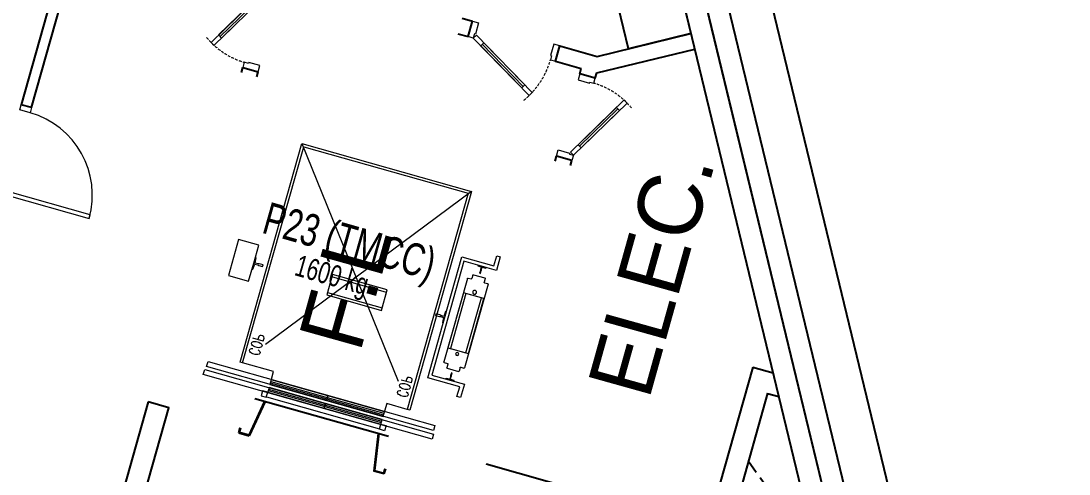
# Model space of a CAD drawing. Header units: millimetres. Extents: x -361669633 to 361256854, y -284153744 to 284385552.
# Drawn here: x 144099 to 153904, y 137300 to 141538 of the extents above; entities that cross this region are included whole.
import ezdxf
from ezdxf.enums import TextEntityAlignment as Align
from ezdxf.xclip import XClip

# ---------------------------------------------------------------- set-up
doc = ezdxf.new("R2010")
doc.units = ezdxf.units.MM
doc.header["$LTSCALE"] = 100
doc.header["$MEASUREMENT"] = 0
doc.header["$XCLIPFRAME"] = 0
for name, pattern in [('HIDDEN', [0.375, 0.25, -0.125]), ('Xref_NT1+NT2_MBDV Cot vach_220729$0$ACAD_ISO02W100', [15, 12, -3]), ('Xref_ST_MBDV Cot vach 30.7.2022$0$HIDDEN', [0.375, 0.25, -0.125])]:
    doc.linetypes.add(name, pattern=pattern)
for name, color, linetype in [('220403_HDN_Penthouse Plan$0$A-_FURN----_E-_N', 251, 'Continuous'), ('A-ANNO-ROOM', 50, 'Continuous'), ('A-CORE-OTLN', 160, 'Continuous'), ('dien tich thong thuy', 3, 'Continuous'), ('KT-Net manh', 139, 'Continuous'), ('KT-Tuong', 1, 'Continuous'), ('Xref_NT1+NT2_MBDV Cot vach_220729$0$ccu12-Thay', 7, 'Continuous'), ('Xref_NT1+NT2_MBDV Cot vach_220729$0$KT-Net manh', 139, 'Continuous'), ('Xref_NT1+NT2_MBDV Cot vach_220729$0$KT-Text', 7, 'Continuous'), ('Xref_ST_MBDV Cot vach 30.7.2022$0$KT-Khuat', 9, 'Xref_ST_MBDV Cot vach 30.7.2022$0$HIDDEN'), ('Xref_ST_MBDV Cot vach 30.7.2022$0$KT-Text', 7, 'Continuous')]:
    doc.layers.add(name, color=color, linetype=linetype)
for name, color, linetype, lineweight in [('CUA', 37, 'Continuous', 13), ('KT-Net cua', 87, 'Continuous', 9), ('Xref_NT1+NT2_MBDV Cot vach_220729$0$KT-Noi that', 36, 'Continuous', 9)]:
    doc.layers.add(name, color=color, linetype=linetype, lineweight=lineweight)
doc.styles.add('220126_HDN_HBA typical plan$0$211210_HDN_HBA_TYPICAL PLAN CORE OPT 1$0$HBA-Text', font='GOTHIC.TTF')
doc.styles.add('Xref_NT1+NT2_MBDV Cot vach_220729$0$Arial', font='arial.ttf', dxfattribs={"width": 0.7})
doc.styles.add('Xref_NT1+NT2_MBDV Cot vach_220729$0$ROMANS', font='ROMANS.SHX')

# ---------------------------------------------------------------- blocks, each defined once
blk = doc.blocks.new('A$C418F5BC8')
at = {"layer": 'A-ANNO-ROOM', "insert": (648.1, 1090.8), "char_height": 600, "attachment_point": 2, "rotation": 50.44883, "style": '220126_HDN_HBA typical plan$0$211210_HDN_HBA_TYPICAL PLAN CORE OPT 1$0$HBA-Text'}
blk.add_mtext_dynamic_manual_height_columns('SL-S', width=722857412.874, gutter_width=9765.6, heights=[0], dxfattribs=at)
blk = doc.blocks.new('A$C2A6C5140')
at = {"layer": 'A-ANNO-ROOM', "insert": (731.4, 1190, 0), "char_height": 600, "attachment_point": 2, "rotation": 50.44883, "style": '220126_HDN_HBA typical plan$0$211210_HDN_HBA_TYPICAL PLAN CORE OPT 1$0$HBA-Text'}
blk.add_mtext_dynamic_manual_height_columns('2-BR', width=722857412.874, gutter_width=9765.6, heights=[0], dxfattribs=at)
blk = doc.blocks.new('A$C5388591E')
at = {"layer": 'A-ANNO-ROOM', "insert": (894.3, 842.2, 0), "char_height": 600, "attachment_point": 2, "rotation": 1.40647, "style": '220126_HDN_HBA typical plan$0$211210_HDN_HBA_TYPICAL PLAN CORE OPT 1$0$HBA-Text'}
blk.add_mtext_dynamic_manual_height_columns('3-BR', width=722857412.874, gutter_width=9765.6, heights=[0], dxfattribs=at)
blk = doc.blocks.new('A$C21AF0CCA')
at = {"layer": 'A-ANNO-ROOM', "insert": (1197.6, 814.7), "char_height": 600, "attachment_point": 2, "rotation": 0.10543, "style": '220126_HDN_HBA typical plan$0$211210_HDN_HBA_TYPICAL PLAN CORE OPT 1$0$HBA-Text'}
blk.add_mtext_dynamic_manual_height_columns('1-BR+', width=722857412.874, gutter_width=9765.6, heights=[0], dxfattribs=at)
blk = doc.blocks.new('Xref_NT1+NT2_MBDV Cot vach_220729$0$TMCC')
at = {"layer": 'Xref_NT1+NT2_MBDV Cot vach_220729$0$KT-Noi that', "linetype": 'Continuous', "ltscale": 2}
for p, q in [((-1938.3, -164.7, 0), (-1932.3, -167.2, 0)), ((-1938.3, -247.2, 0), (-1938.3, -164.7, 0)), ((-1932.3, -167.2, 0), (-1930.1, -202.2, 0)), ((-1839.3, -261.4, 0), (-1839.3, -150.6, 0)), ((-1798.8, -146, 0), (-1834.7, -146, 0)), ((-1794.2, -141.4, 0), (-1794.2, -110.6, 0)), ((-978.4, -106, 0), (-1789.6, -106, 0)), ((-1652, -306, 0), (-1652, -106, 0)), ((-1652, -106, 0), (-1118, -106, 0)), ((-1652, -281, 0), (-1652, -131, 0)), ((-1652, -131, 0), (-1118, -131, 0)), ((-1118, -106, 0), (-1118, -306, 0)), ((-1118, -131, 0), (-1118, -281, 0)), ((-973.8, -141.4, 0), (-973.8, -110.6, 0)), ((-933.9, -146, 0), (-969.2, -146, 0)), ((-929.3, -261.4, 0), (-929.3, -150.6, 0)), ((-840, -202.2, 0), (-837.8, -167.2, 0)), ((-837.8, -167.2, 0), (-831.8, -164.7, 0)), ((-831.8, -164.7, 0), (-831.8, -247.2, 0)), ((-2515, -215, 0), (-2515, -2440, 0)), ((-2465, -215, 0), (-2515, -215, 0)), ((-2465, -2440, 0), (-2465, -215, 0)), ((-1932.3, -244.7, 0), (-1938.3, -247.2, 0)), ((-1930.1, -209.7, 0), (-1932.3, -244.7, 0)), ((-1930.1, -202.2, 0), (-1905.4, -202.2, 0)), ((-1905.4, -209.7, 0), (-1930.1, -209.7, 0)), ((-1905.4, -202.2, 0), (-1895.4, -202, 0)), ((-1895.4, -210.5, 0), (-1905.4, -209.7, 0)), ((-1895.4, -202, 0), (-1870, -201.5, 0)), ((-1870, -210.5, 0), (-1895.4, -210.5, 0)), ((-1870, -201.5, 0), (-1870, -210.5, 0)), ((-1798.8, -266, 0), (-1834.7, -266, 0)), ((-1794.2, -301.4, 0), (-1794.2, -270.6, 0)), ((-1118, -281, 0), (-1652, -281, 0)), ((-973.8, -301.4, 0), (-973.8, -270.6, 0)), ((-933.9, -266, 0), (-969.2, -266, 0)), ((-900, -210.5, 0), (-900, -201.5, 0)), ((-900, -201.5, 0), (-874.6, -201.5, 0)), ((-874.6, -210, 0), (-900, -210.5, 0)), ((-874.6, -201.5, 0), (-864.6, -202.2, 0)), ((-864.6, -209.7, 0), (-874.6, -210, 0)), ((-864.6, -202.2, 0), (-840, -202.2, 0)), ((-840, -209.7, 0), (-864.6, -209.7, 0)), ((-837.8, -244.7, 0), (-840, -209.7, 0)), ((-831.8, -247.2, 0), (-837.8, -244.7, 0)), ((-978.4, -306, 0), (-1789.6, -306, 0)), ((-1118, -306, 0), (-1652, -306, 0)), ((-185, -490, 0), (-2310, -490, 0)), ((-2310, -490, 0), (-2310, -515, 0)), ((-1439.5, -419, 0), (-1442, -411, 0)), ((-1442, -411, 0), (-1328, -411, 0)), ((-1390, -423, 0), (-1439.5, -419, 0)), ((-1393, -462, 0), (-1390, -452, 0)), ((-1393, -500, 0), (-1393, -462, 0)), ((-1390, -452, 0), (-1390, -423, 0)), ((-1330.5, -419, 0), (-1380, -423, 0)), ((-1380, -423, 0), (-1380, -452, 0)), ((-1380, -452, 0), (-1377, -462, 0)), ((-1377, -462, 0), (-1377, -500, 0)), ((-1328, -411, 0), (-1330.5, -419, 0)), ((-185, -2140, 0), (-185, -490, 0)), ((-210, -515, 0), (-2310, -515, 0)), ((-2310, -515, 0), (-2310, -715, 0)), ((-1377, -500, 0), (-1393, -500, 0)), ((-210, -2115, 0), (-210, -515, 0)), ((-2510, -665, 0), (-2560, -665, 0)), ((-2560, -665, 0), (-2560, -715, 0)), ((-2510, -715, 0), (-2510, -665, 0)), ((-2560, -715, 0), (-2510, -715, 0)), ((-2555, -1815, 0), (-2555, -715, 0)), ((-2310, -715, 0), (-2385, -715, 0)), ((-1485, -1000, 0), (-1285, -1000, 0)), ((-1485, -1530, 0), (-1485, -1000, 0)), ((-1460, -1000, 0), (-1310, -1000, 0)), ((-1460, -1530, 0), (-1460, -1000, 0)), ((-1310, -1000, 0), (-1310, -1530, 0)), ((-1285, -1000, 0), (-1285, -1530, 0)), ((-1285, -1530, 0), (-1485, -1530, 0)), ((-1310, -1530, 0), (-1460, -1530, 0)), ((-2560, -1865, 0), (-2560, -1815, 0)), ((-2560, -1815, 0), (-2510, -1815, 0)), ((-2510, -1815, 0), (-2510, -1865, 0)), ((-2385, -1815, 0), (-2310, -1815, 0)), ((-2310, -1815, 0), (-2310, -2115, 0)), ((-2510, -1865, 0), (-2560, -1865, 0)), ((-2310, -2115, 0), (-210, -2115, 0)), ((-2310, -2115, 0), (-2310, -2140, 0)), ((-2310, -2140, 0), (-185, -2140, 0)), ((-1393, -2218, 0), (-1393, -2180, 0)), ((-1393, -2180, 0), (-1377, -2180, 0)), ((-1390, -2228, 0), (-1393, -2218, 0)), ((-1390, -2257, 0), (-1390, -2228, 0)), ((-1377, -2218, 0), (-1380, -2228, 0)), ((-1380, -2228, 0), (-1380, -2257, 0)), ((-1377, -2180, 0), (-1377, -2218, 0)), ((-1442, -2269, 0), (-1439.5, -2261, 0)), ((-1328, -2269, 0), (-1442, -2269, 0)), ((-1439.5, -2261, 0), (-1390, -2257, 0)), ((-1380, -2257, 0), (-1330.5, -2261, 0)), ((-1330.5, -2261, 0), (-1328, -2269, 0)), ((-2515, -2440, 0), (-2465, -2440, 0))]:
    blk.add_line(p, q, dxfattribs=at)
at = {"layer": 'Xref_NT1+NT2_MBDV Cot vach_220729$0$KT-Noi that', "linetype": 'Xref_NT1+NT2_MBDV Cot vach_220729$0$ACAD_ISO02W100', "ltscale": 2}
for p, q in [((-185, -490, 0), (-2310, -2127.5, 0)), ((-185, -2140, 0), (-2310, -490, 0))]:
    blk.add_line(p, q, dxfattribs=at)
at = {"layer": 'Xref_NT1+NT2_MBDV Cot vach_220729$0$KT-Noi that', "linetype": 'Continuous', "ltscale": 2, "elevation": 0}
for points in [[(-1385, -411), (-796.8, -411), (-796.8, -100), (-701.8, -100), (-701.8, -65), (-831.8, -65), (-831.8, -381), (-1385, -381), (-1938.3, -381), (-1938.3, -65), (-2068.3, -65), (-2068.3, -100), (-1973.3, -100), (-1973.3, -411), (-1385, -411)], [(-2385, -2430), (-2385, -225), (-2435, -225), (-2435, -2430)], [(-2510, -715), (-2465, -715), (-2465, -1265), (-2510, -1265)], [(-2435, -715), (-2390, -715), (-2390, -1265), (-2435, -1265)], [(-2510, -1265), (-2465, -1265), (-2465, -1815), (-2510, -1815)], [(-2435, -1265), (-2390, -1265), (-2390, -1815), (-2435, -1815)], [(-1385, -2269), (-1210, -2269), (-1210, -2465), (-1385, -2465), (-1560, -2465), (-1560, -2269), (-1385, -2269)]]:
    blk.add_lwpolyline(points, close=True, dxfattribs=at)
for points in [[(-2495, -1265), (-2495, -715)], [(-2480, -1265), (-2480, -715)], [(-2420, -1265), (-2420, -715)], [(-2405, -1265), (-2405, -715)], [(-2495, -1815), (-2495, -1265)], [(-2480, -1815), (-2480, -1265)], [(-2420, -1815), (-2420, -1265)], [(-2405, -1815), (-2405, -1265)]]:
    blk.add_lwpolyline(points, dxfattribs=at)
at = {"layer": 'Xref_NT1+NT2_MBDV Cot vach_220729$0$KT-Noi that', "linetype": 'Continuous', "ltscale": 2}
for centre, radius in [((-1685, -206, 0), 14.5), ((-1085, -206, 0), 17.5)]:
    blk.add_circle(centre, radius, dxfattribs=at)
for centre, start, end in [((-1834.7, -150.6, 0), 90, 180), ((-1798.8, -141.4, 0), 270, 0), ((-1789.6, -110.6, 0), 90, 180), ((-978.4, -110.6, 0), 0, 90), ((-969.2, -141.4, 0), 180, 270), ((-933.9, -150.6, 0), 0, 90), ((-1834.7, -261.4, 0), 180, 270), ((-1798.8, -270.6, 0), 0, 90), ((-969.2, -270.6, 0), 90, 180), ((-933.9, -261.4, 0), 270, 0), ((-1789.6, -301.4, 0), 180, 270), ((-978.4, -301.4, 0), 270, 0)]:
    blk.add_arc(centre, 4.61, start, end, dxfattribs=at)
at = {"layer": 'Xref_NT1+NT2_MBDV Cot vach_220729$0$KT-Noi that', "linetype": 'Continuous', "ltscale": 2, "style": 'Xref_NT1+NT2_MBDV Cot vach_220729$0$ROMANS', "width": 0.75}
for p in [(-2110, -595, 0), (-2110, -2035, 0)]:
    blk.add_text('COP', height=100, dxfattribs=at).set_placement(p, align=Align.MIDDLE)
blk = doc.blocks.new('29')
at = {"layer": 'KT-Tuong'}
blk.add_line((5350, 9600), (5350, 9500), dxfattribs=at)
blk.add_lwpolyline([(5350, 9600), (4340, 9600), (4340, 9500), (5350, 9500)], dxfattribs=at)
blk = doc.blocks.new('*U229')
blk.add_line((-146.6, 32.7), (-622.9, 307.7))
for points in [[(-50, 0), (-699.5, 375), (-719.5, 340.4), (-70, -34.6)], [(-136.6, 50), (-156.6, 15.4), (-632.9, 290.4), (-612.9, 325)], [(-850, -150), (-790, -150), (-790, -40), (-800, -40), (-800, 0), (-850, 0)], [(0, -150), (-60, -150), (-60, -40), (-50, -40), (-50, 0), (0, 0)]]:
    blk.add_lwpolyline(points, close=True)
at = {"linetype": 'HIDDEN'}
blk.add_arc((-50, 0), 750, 144.95047, 180, dxfattribs=at)
blk = doc.blocks.new('*U217')
blk.add_line((-146.6, 32.7), (-579.6, 282.7))
for points in [[(-50, 0), (-656.2, 350), (-676.2, 315.4), (-70, -34.6)], [(-136.6, 50), (-156.6, 15.4), (-589.6, 265.4), (-569.6, 300)], [(-800, -150), (-740, -150), (-740, -40), (-750, -40), (-750, 0), (-800, 0)], [(0, -150), (-60, -150), (-60, -40), (-50, -40), (-50, 0), (0, 0)]]:
    blk.add_lwpolyline(points, close=True)
at = {"linetype": 'HIDDEN'}
blk.add_arc((-50, 0), 700, 144.95047, 180, dxfattribs=at)
blk = doc.blocks.new('*U228')
blk.add_line((146.6, -32.7), (579.6, -282.7))
for points in [[(0, 150), (60, 150), (60, 40), (50, 40), (50, 0), (0, 0)], [(800, 150), (740, 150), (740, 40), (750, 40), (750, 0), (800, 0)], [(50, 0), (656.2, -350), (676.2, -315.4), (70, 34.6)], [(136.6, -50), (156.6, -15.4), (589.6, -265.4), (569.6, -300)]]:
    blk.add_lwpolyline(points, close=True)
at = {"linetype": 'HIDDEN'}
blk.add_arc((50, 0), 700, 324.95047, 0, dxfattribs=at)
blk = doc.blocks.new('A$C300D0CFC')
at = {"layer": '220403_HDN_Penthouse Plan$0$A-_FURN----_E-_N', "extrusion": (-1.55201e-05, -8.32839e-06, 1), "elevation": 0.2}
blk.add_lwpolyline([(-846.9, -24850.1), (-1430.1, -24991.4), (-1571.3, -24408.2), (-988.1, -24267)], close=True, dxfattribs=at)
at = {"layer": 'A-CORE-OTLN'}
for p, q in [((-2533.7, -17034.3, 0), (737.8, -30544.7, 0)), ((-2646.3, -17419.3, 0), (339.9, -29751.4, 0)), ((-2762.1, -28874.8), (560.8, -29813.8))]:
    blk.add_line(p, q, dxfattribs=at)
at = {"layer": 'A-CORE-OTLN', "extrusion": (-1.34554e-06, -1.62929e-06, 1), "elevation": 0.1}
blk.add_lwpolyline([(-5923.4, -28294.4), (-6155.2, -29112.9), (-5962.7, -29167.3), (-5731.2, -28348.8)], close=True, dxfattribs=at)
at = {"layer": 'KT-Tuong'}
for p, q in [((-2987.2, -24706.6, 0), (-2890.9, -24733.8, 0)), ((-2931.7, -24878.1, 0), (-2890.9, -24733.8, 0)), ((-3027.9, -24850.9, 0), (-2931.7, -24878.1, 0)), ((-1725.9, -25063), (-846.9, -24850.1)), ((-2113.7, -25109.3, 0), (-2073, -24964.9, 0)), ((-2073, -24964.9, 0), (-1725.9, -25063)), ((-1728.8, -25218), (-811.6, -24995.9)), ((-5053, -25214), (-5039.4, -25165.8)), ((-5039.4, -25165.8), (-4895, -25206.6)), ((-2113.7, -25109.3, 0), (-1873.2, -25177.2)), ((-1886.8, -25225.4), (-1873.2, -25177.2)), ((-4908.6, -25254.8), (-4895, -25206.6)), ((-1742.4, -25266.1), (-1886.8, -25225.4)), ((-1742.4, -25266.1), (-1728.8, -25218)), ((-2117.9, -26043.3), (-2104.3, -25995.2)), ((-1960, -26036), (-2104.3, -25995.2)), ((-1973.5, -26084.1), (-1960, -26036)), ((-269.1, -27968.6), (-78.8, -28022.4)), ((-130.8, -28215.5), (-24.7, -28245.5))]:
    blk.add_line(p, q, dxfattribs=at)
at = {"layer": 'KT-Tuong', "extrusion": (-1.34554e-06, -1.62929e-06, 1)}
for p, q in [((-269.1, -27968.6, -0.1), (-689.2, -29460.6, -0.1)), ((-130.4, -28213.9, -0.1), (-496.7, -29515, -0.1))]:
    blk.add_line(p, q, dxfattribs=at)
at = {"layer": 'Xref_ST_MBDV Cot vach 30.7.2022$0$KT-Khuat', "linetype": 'Xref_ST_MBDV Cot vach 30.7.2022$0$HIDDEN', "ltscale": 5}
blk.add_line((-309.6, -28850.5, 0), (340.2, -29752.4, 0), dxfattribs=at)
at = {"layer": 'CUA', "extrusion": (-5.16527e-05, 1.45956e-05, 1)}
for name, p, rotation in [('*U217', (-4821.8, -24396, -0.1), 74.2212204308315), ('*U228', (-1960, -26036, -0.3), 74.22122043083154)]:
    blk.add_blockref(name, p, dxfattribs=dict(at, rotation=rotation))
at = {"layer": 'CUA', "extrusion": (-1.45956e-05, -5.16527e-05, 1), "rotation": 164.2212203876361}
blk.add_blockref('*U229', (-2931.7, -24878.1, 1.3), dxfattribs=at)
at = {"layer": 'A-ANNO-ROOM', "extrusion": (1.04121e-06, -2.94176e-07, 1), "char_height": 600, "attachment_point": 2, "text_direction": (0.26887, 0.963176, 0), "style": '220126_HDN_HBA typical plan$0$211210_HDN_HBA_TYPICAL PLAN CORE OPT 1$0$HBA-Text'}
for s, insert in [('{\\C2;ELEC.}', (-1507.7, -27008.3)), ('{\\C2;F.L}', (-4366.5, -27126.7, 0))]:
    blk.add_mtext_dynamic_manual_height_columns(s, width=2474.583, gutter_width=6.25, heights=[0], dxfattribs=dict(at, insert=insert))
blk = doc.blocks.new('ĂERWER')
at = {"layer": 'Xref_NT1+NT2_MBDV Cot vach_220729$0$KT-Text', "extrusion": (-7.84266e-08, 2.27976e-08, 1), "style": 'Xref_NT1+NT2_MBDV Cot vach_220729$0$Arial', "oblique": 360, "width": 0.7}
blk.add_text('P23 (TMCC)', height=300, rotation=344.22122, dxfattribs=at).set_placement((-32735.9, 139127.9, 0), align=Align.CENTER)
at = {"layer": 'Xref_NT1+NT2_MBDV Cot vach_220729$0$KT-Text', "style": 'Xref_NT1+NT2_MBDV Cot vach_220729$0$Arial', "width": 0.7}
blk.add_text('1600 kg', height=200, rotation=344, dxfattribs=at).set_placement((-32887.7, 138859, 0), align=Align.CENTER)

msp = doc.modelspace()

# ---------------------------------------------------------------- linework, layer by layer
at = {"layer": 'KT-Net cua', "elevation": 0}
for points in [[(144088.2, 140706.1), (144101.8, 140754.2), (144198, 140727), (144184.5, 140678.9)], [(143966.9, 139909), (144736.8, 139691.5), (144746.4, 139725.7), (143976.6, 139943.3)]]:
    msp.add_lwpolyline(points, close=True, dxfattribs=at)
at = {"layer": 'KT-Net cua', "color": 8}
msp.add_arc((143966.9, 139909, 0), 800, 344.22121, 74.22121, dxfattribs=at)
at = {"layer": 'Xref_NT1+NT2_MBDV Cot vach_220729$0$ccu12-Thay'}
for p, q in [((153144.9, 133348.3), (147656.8, 156013, 0)), ((152739.5, 133323), (147272.1, 155902, 0))]:
    msp.add_line(p, q, dxfattribs=at)
at = {"layer": 'Xref_NT1+NT2_MBDV Cot vach_220729$0$ccu12-Thay', "elevation": 0}
msp.add_lwpolyline([(138985.2, 85871.8), (152052.7, 132116.7, 0.024688), (152344.7, 133393.1, 0.086894), (152346.5, 134120), (151856.2, 136121), (147138.1, 155605.6, 0.771545), (138472.8, 155769.7), (124638.5, 106818)], format="xyb", dxfattribs=at)
at = {"layer": 'Xref_NT1+NT2_MBDV Cot vach_220729$0$KT-Net manh'}
for p, q in [((146378.2, 137980.7), (146230.6, 137663.9)), ((146383.2, 137979.3), (146233, 137658)), ((146287, 138006.5), (147538, 137653)), ((146136.9, 137685.2), (146233, 137658)), ((147441.8, 137680.2), (147401.7, 137327.8)), ((147446.7, 137678.8), (147406.7, 137331.6)), ((147497.7, 137300.7), (147401.7, 137327.8))]:
    msp.add_line(p, q, dxfattribs=at)
at = {"layer": 'Xref_NT1+NT2_MBDV Cot vach_220729$0$KT-Net manh', "elevation": 0}
for points in [[(146136.9, 137685.2), (146150.5, 137733.3)], [(146230.6, 137663.9), (146143.1, 137688.6), (146155.3, 137731.9)], [(147406.7, 137331.6), (147494.2, 137306.8), (147506.5, 137350.1)], [(147497.7, 137300.7), (147511.3, 137348.8)]]:
    msp.add_lwpolyline(points, dxfattribs=at)

# ---------------------------------------------------------------- block references
at = {"layer": 'A-ANNO-ROOM'}
for p in [(-179024.1, 160712.6), (-180382.6, 155789.4), (-190286, 124478.1, 0)]:
    msp.add_blockref('A$C21AF0CCA', p, dxfattribs=at)
at = {"layer": 'dien tich thong thuy'}
for name, p in [('A$C418F5BC8', (-183121.2, 150788.1, 0)), ('A$C418F5BC8', (-185916.5, 147013.3, 0)), ('A$C2A6C5140', (-173817.6, 144980.3, 0)), ('A$C418F5BC8', (-186652.5, 142646.5, 0)), ('A$C418F5BC8', (-186377.4, 138298.5, 0)), ('A$C2A6C5140', (-176455.3, 137392.2, 0)), ('A$C418F5BC8', (-187947.5, 133708.2, 0)), ('A$C418F5BC8', (-189241.4, 129721.6, 0)), ('A$C2A6C5140', (-179002.1, 128379.5, 0)), ('A$C2A6C5140', (-181410.1, 119690.7, 0)), ('A$C2A6C5140', (-183695.9, 112855.6, 0)), ('A$C2A6C5140', (-185634.6, 105094.8, 0)), ('A$C5388591E', (-179466.3, 167815.8, 0)), ('A$C5388591E', (-196231.1, 103592.8, 0))]:
    msp.add_blockref(name, p, dxfattribs=at)
at = {"layer": 'KT-Net manh'}
msp.add_blockref('A$C300D0CFC', (151214.3, 166269.5), dxfattribs=at)
at = {"layer": 'KT-Tuong', "rotation": 254.2212141373278}
msp.add_blockref('29', (136414.6, 148485.9), dxfattribs=at)
at = {"layer": 'Xref_NT1+NT2_MBDV Cot vach_220729$0$KT-Noi that', "xscale": -1, "rotation": 254.2212204098468}
msp.add_blockref('Xref_NT1+NT2_MBDV Cot vach_220729$0$TMCC', (148836.8, 139987.8), dxfattribs=at)
at = {"layer": 'Xref_ST_MBDV Cot vach 30.7.2022$0$KT-Text'}
ref = msp.add_blockref('ĂERWER', (179869.8, 207.8, 0), dxfattribs=at)
XClip(ref).set_block_clipping_path([(-145481.4968165714, 62681.6150321455), (6518.5031834296, 171203.0065159942)])

doc.saveas('drawing.dxf')
